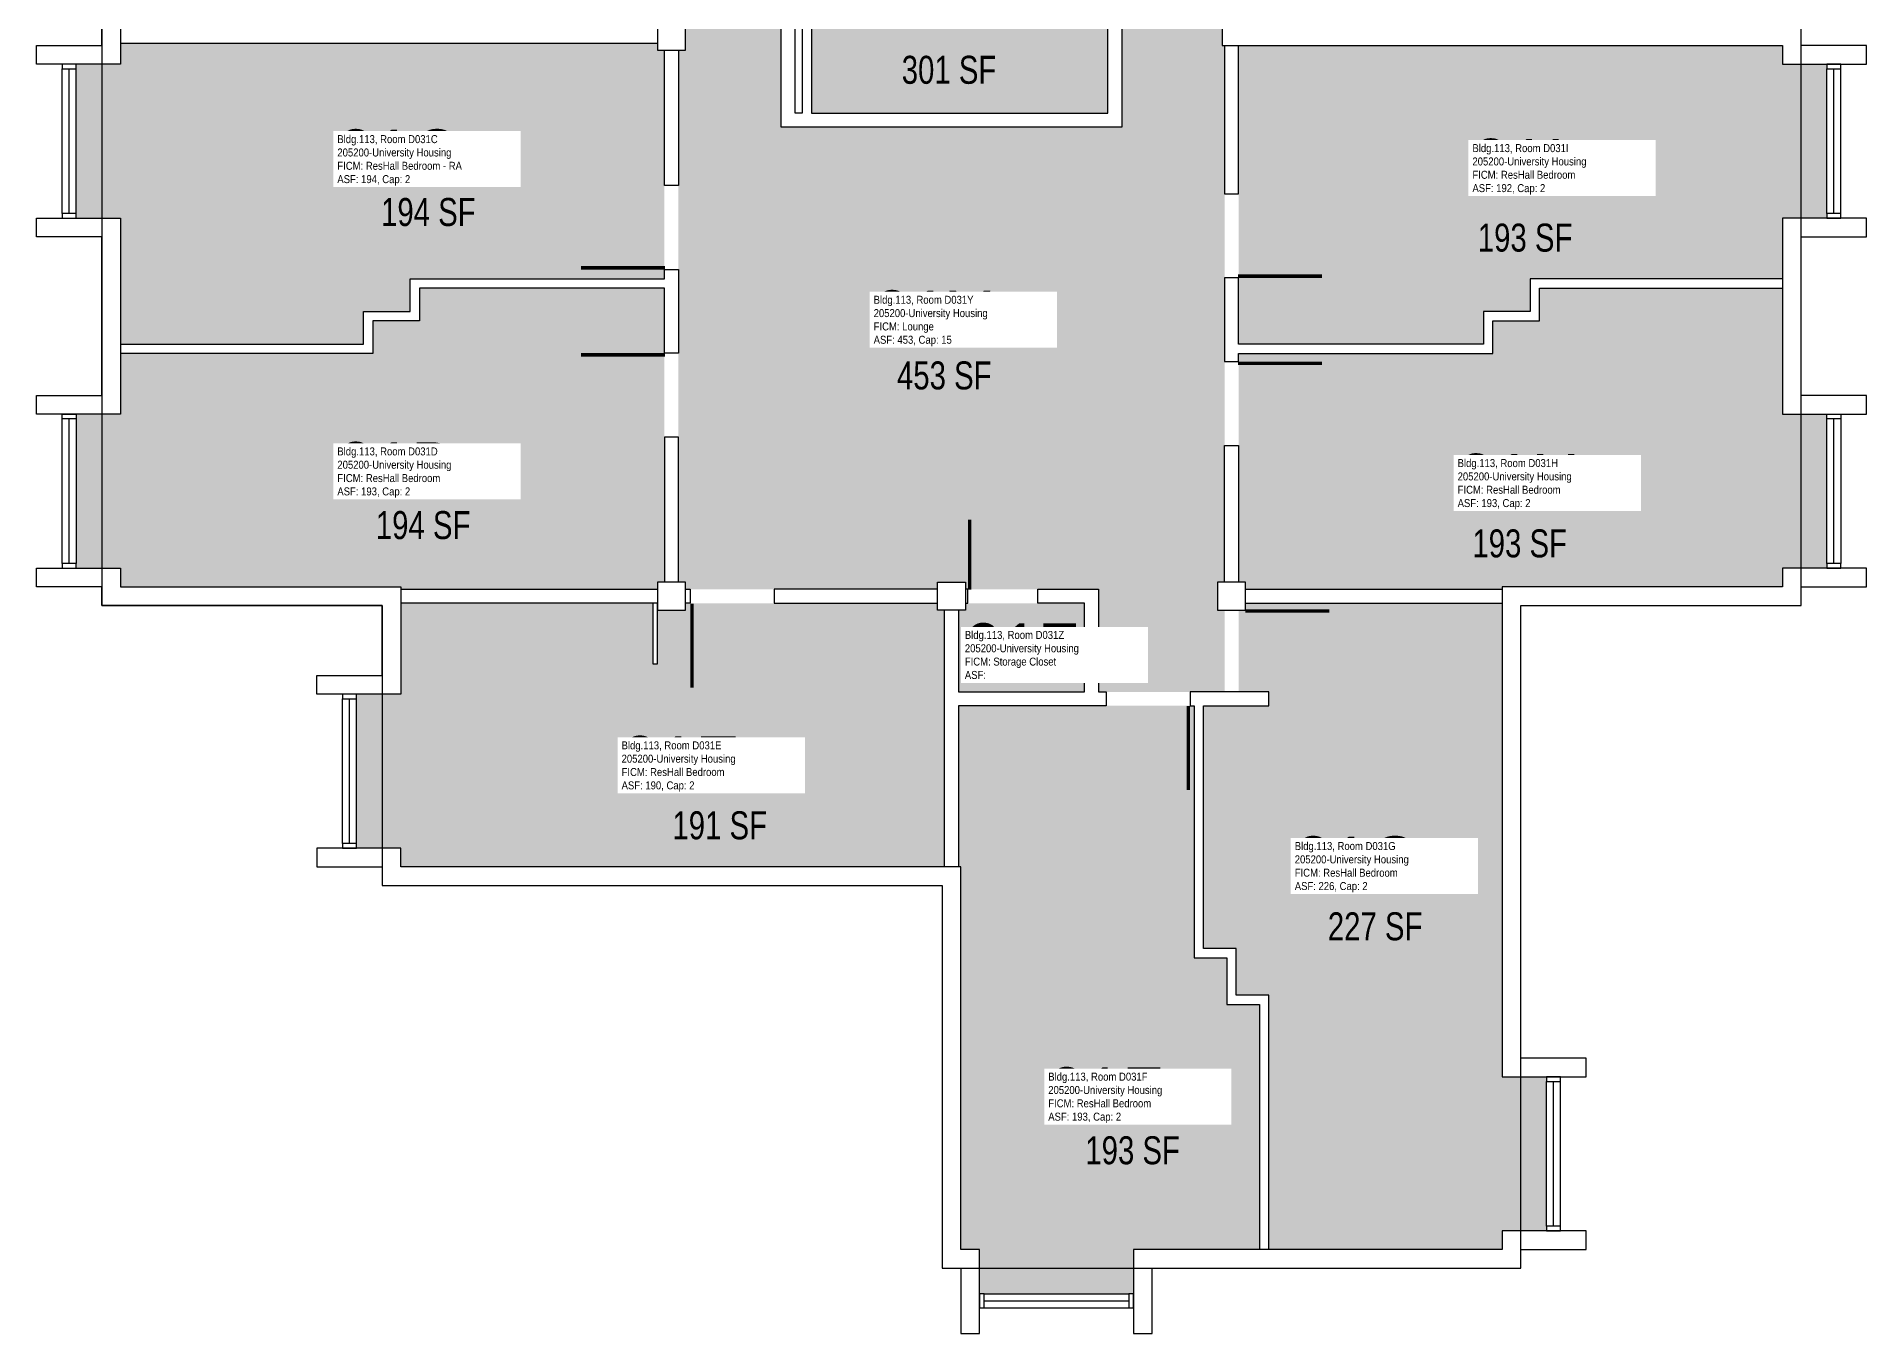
# Model space of a CAD drawing. Header units: inches. Extents: x -168 to 3296, y -1228 to 4808.
# Drawn here: x 2512 to 3296, y 164 to 720 of the extents above; entities that cross this region are included whole.
import ezdxf
from ezdxf.enums import TextEntityAlignment as Align

# ---------------------------------------------------------------- set-up
doc = ezdxf.new("R2010")
doc.units = ezdxf.units.IN
doc.header["$LTSCALE"] = 100
doc.header["$MEASUREMENT"] = 0
for name, color, linetype in [('A-DOOR', 2, 'CONTINUOUS'), ('A-GLAZ', 1, 'CONTINUOUS'), ('A-IDEN-RNUM', 7, 'CONTINUOUS'), ('A-IDEN-SNUM', 4, 'CONTINUOUS'), ('A-IDEN-VNUM', 4, 'CONTINUOUS'), ('A-SITE', 3, 'CONTINUOUS'), ('A-WALL', 5, 'CONTINUOUS'), ('AREA-TEXT', 3, 'CONTINUOUS'), ('Rooms-Category-Color', 7, 'CONTINUOUS'), ('Rooms-College-Color', 7, 'CONTINUOUS'), ('Rooms-Department-Color', 7, 'CONTINUOUS'), ('Rooms-Division-Color', 7, 'CONTINUOUS'), ('Rooms-Information', 7, 'CONTINUOUS')]:
    doc.layers.add(name, color=color, linetype=linetype)
doc.styles.add('CP_AREA', font='arial.ttf', dxfattribs={"height": 15})
doc.styles.add('CP_ROOMVNUMBER', font='arial.ttf', dxfattribs={"width": 0.85, "height": 0.075})
doc.styles.add('ROOMSNUMBER', font='TXT.SHX', dxfattribs={"height": 1})

msp = doc.modelspace()

# ---------------------------------------------------------------- hatches: boundary and pattern name
at = {"layer": 'Rooms-Category-Color', "true_color": 0x728ef3}
for points in [[(2836.65, 1057), (2963.65, 1057), (2836.65, 1057), (2836.97, 946.62), (2836.99, 940.62), (2837, 938), (2883, 938), (2883, 899), (2883, 869), (2837, 869), (2837, 867), (2837, 861), (2837, 835), (2883, 835), (2883, 829), (2837, 829), (2837, 826.05), (2837, 823), (2837, 790.05), (2837, 787), (2904, 787), (2904, 781), (2844, 781), (2844, 751), (2844, 749), (2844, 719), (2844, 717), (2844, 687), (2971, 687), (2971, 823), (2919, 823), (2919, 829), (2971, 829), (2971, 861), (2940, 861), (2940, 865), (2971, 865), (2971, 867), (2971, 897), (2940, 897), (2940, 901), (2971, 901), (2971, 905), (2971, 933), (2919, 933), (2919, 939), (2971, 939), (2971, 942), (2971, 945), (2971, 947), (2971, 978), (2971, 981), (2904, 981), (2903.91, 982.63), (2903.65, 987), (2964, 987), (2963.98, 988.62), (2963.65, 1018.62), (2963.65, 1020.62), (2963.65, 1050.62), (2963.65, 1052.62), (2963.65, 1057)], [(3021, 872), (3021, 824), (3020, 824), (3020, 764), (3020, 724), (3020, 716), (3021, 716), (3021, 652.39), (3021, 616.39), (3021, 580.58), (3021, 616.39), (3021, 580.58), (3021, 544.58), (3021, 486), (3018, 486), (3018, 474), (3021, 474), (3021, 439), (3006.24, 439), (2970.24, 439), (2967, 439), (2967, 483), (2941.05, 483), (2911.05, 483), (2910, 483), (2910, 486), (2898, 486), (2898, 483), (2828.03, 483), (2792.03, 483), (2790, 483), (2790, 486), (2787, 486), (2787, 548.21), (2787, 584.21), (2787, 620.02), (2787, 584.21), (2787, 620.02), (2787, 656.02), (2787, 714), (2790, 714), (2790, 726), (2787, 726), (2787, 786.68), (2787, 822.68), (2787, 872), (2830.65, 872), (2830.65, 826.05), (2830.66, 823), (2830.73, 790.05), (2830.74, 787), (2831, 681), (2977, 681), (2977, 872)], [(2652, 588), (2652, 602), (2672, 602), (2672, 616), (2781, 616), (2781, 620.02), (2781, 656.02), (2781, 714), (2778, 714), (2778, 717), (2548, 717), (2548, 708), (2529, 708), (2529, 642), (2548, 642), (2548, 588)], [(3260, 642), (3260, 616), (3152, 616), (3152, 602), (3132, 602), (3132, 588), (3027, 588), (3027, 616.39), (3027, 588), (3027, 616.39), (3027, 652.39), (3027, 716), (3260, 716), (3260, 708), (3279, 708), (3279, 642)], [(2668, 483), (2778, 483), (2778, 486), (2781, 486), (2781, 548.21), (2781, 584.21), (2781, 612), (2781, 584.21), (2781, 612), (2676, 612), (2676, 598), (2656, 598), (2656, 584), (2548, 584), (2548, 558), (2529, 558), (2529, 492), (2548, 492), (2548, 484), (2668, 484)], [(3136, 584), (3136, 598), (3156, 598), (3156, 612), (3260, 612), (3260, 558), (3279, 558), (3279, 492), (3260, 492), (3260, 484), (3140, 484), (3140, 483), (3030, 483), (3030, 486), (3027, 486), (3027, 544.58), (3027, 580.58), (3027, 584)], [(2649, 438), (2649, 372), (2668, 372), (2668, 364), (2901, 364), (2901, 474), (2898, 474), (2898, 477), (2828.03, 477), (2792.03, 477), (2790, 477), (2790, 474), (2778, 474), (2778, 451), (2776, 451), (2776, 477), (2668, 477), (2668, 438)], [(2941.05, 477), (2911.05, 477), (2910, 477), (2910, 474), (2907, 474), (2907, 439), (2961, 439), (2961, 477)], [(3040, 433), (3040, 439), (3027, 439), (3027, 474), (3030, 474), (3030, 477), (3140, 477), (3140, 274), (3159, 274), (3159, 208), (3140, 208), (3140, 200), (3040, 200), (3040, 309), (3026, 309), (3026, 329), (3012, 329), (3012, 433)], [(2907, 433), (2970.24, 433), (3006.24, 433), (3008, 433), (3008, 325), (3022, 325), (3022, 305), (3036, 305), (3036, 200), (2982, 200), (2982, 181), (2916, 181), (2916, 200), (2908, 200), (2908, 364), (2907, 364)]]:
    msp.add_hatch(color=171, dxfattribs=at).paths.add_polyline_path(points)
at = {"layer": 'Rooms-College-Color', "true_color": 0xadadad}
for points in [[(2836.65, 1057), (2963.65, 1057), (2836.65, 1057), (2836.97, 946.62), (2836.99, 940.62), (2837, 938), (2883, 938), (2883, 899), (2883, 869), (2837, 869), (2837, 867), (2837, 861), (2837, 835), (2883, 835), (2883, 829), (2837, 829), (2837, 826.05), (2837, 823), (2837, 790.05), (2837, 787), (2904, 787), (2904, 781), (2844, 781), (2844, 751), (2844, 749), (2844, 719), (2844, 717), (2844, 687), (2971, 687), (2971, 823), (2919, 823), (2919, 829), (2971, 829), (2971, 861), (2940, 861), (2940, 865), (2971, 865), (2971, 867), (2971, 897), (2940, 897), (2940, 901), (2971, 901), (2971, 905), (2971, 933), (2919, 933), (2919, 939), (2971, 939), (2971, 942), (2971, 945), (2971, 947), (2971, 978), (2971, 981), (2904, 981), (2903.91, 982.63), (2903.65, 987), (2964, 987), (2963.98, 988.62), (2963.65, 1018.62), (2963.65, 1020.62), (2963.65, 1050.62), (2963.65, 1052.62), (2963.65, 1057)], [(3021, 872), (3021, 824), (3020, 824), (3020, 764), (3020, 724), (3020, 716), (3021, 716), (3021, 652.39), (3021, 616.39), (3021, 580.58), (3021, 616.39), (3021, 580.58), (3021, 544.58), (3021, 486), (3018, 486), (3018, 474), (3021, 474), (3021, 439), (3006.24, 439), (2970.24, 439), (2967, 439), (2967, 483), (2941.05, 483), (2911.05, 483), (2910, 483), (2910, 486), (2898, 486), (2898, 483), (2828.03, 483), (2792.03, 483), (2790, 483), (2790, 486), (2787, 486), (2787, 548.21), (2787, 584.21), (2787, 620.02), (2787, 584.21), (2787, 620.02), (2787, 656.02), (2787, 714), (2790, 714), (2790, 726), (2787, 726), (2787, 786.68), (2787, 822.68), (2787, 872), (2830.65, 872), (2830.65, 826.05), (2830.66, 823), (2830.73, 790.05), (2830.74, 787), (2831, 681), (2977, 681), (2977, 872)], [(2652, 588), (2652, 602), (2672, 602), (2672, 616), (2781, 616), (2781, 620.02), (2781, 656.02), (2781, 714), (2778, 714), (2778, 717), (2548, 717), (2548, 708), (2529, 708), (2529, 642), (2548, 642), (2548, 588)], [(3260, 642), (3260, 616), (3152, 616), (3152, 602), (3132, 602), (3132, 588), (3027, 588), (3027, 616.39), (3027, 588), (3027, 616.39), (3027, 652.39), (3027, 716), (3260, 716), (3260, 708), (3279, 708), (3279, 642)], [(2668, 483), (2778, 483), (2778, 486), (2781, 486), (2781, 548.21), (2781, 584.21), (2781, 612), (2781, 584.21), (2781, 612), (2676, 612), (2676, 598), (2656, 598), (2656, 584), (2548, 584), (2548, 558), (2529, 558), (2529, 492), (2548, 492), (2548, 484), (2668, 484)], [(3136, 584), (3136, 598), (3156, 598), (3156, 612), (3260, 612), (3260, 558), (3279, 558), (3279, 492), (3260, 492), (3260, 484), (3140, 484), (3140, 483), (3030, 483), (3030, 486), (3027, 486), (3027, 544.58), (3027, 580.58), (3027, 584)], [(2649, 438), (2649, 372), (2668, 372), (2668, 364), (2901, 364), (2901, 474), (2898, 474), (2898, 477), (2828.03, 477), (2792.03, 477), (2790, 477), (2790, 474), (2778, 474), (2778, 451), (2776, 451), (2776, 477), (2668, 477), (2668, 438)], [(2941.05, 477), (2911.05, 477), (2910, 477), (2910, 474), (2907, 474), (2907, 439), (2961, 439), (2961, 477)], [(3040, 433), (3040, 439), (3027, 439), (3027, 474), (3030, 474), (3030, 477), (3140, 477), (3140, 274), (3159, 274), (3159, 208), (3140, 208), (3140, 200), (3040, 200), (3040, 309), (3026, 309), (3026, 329), (3012, 329), (3012, 433)], [(2907, 433), (2970.24, 433), (3006.24, 433), (3008, 433), (3008, 325), (3022, 325), (3022, 305), (3036, 305), (3036, 200), (2982, 200), (2982, 181), (2916, 181), (2916, 200), (2908, 200), (2908, 364), (2907, 364)]]:
    msp.add_hatch(color=253, dxfattribs=at).paths.add_polyline_path(points)
at = {"layer": 'Rooms-Department-Color', "true_color": 0x604aed}
for points in [[(2836.65, 1057), (2963.65, 1057), (2836.65, 1057), (2836.97, 946.62), (2836.99, 940.62), (2837, 938), (2883, 938), (2883, 899), (2883, 869), (2837, 869), (2837, 867), (2837, 861), (2837, 835), (2883, 835), (2883, 829), (2837, 829), (2837, 826.05), (2837, 823), (2837, 790.05), (2837, 787), (2904, 787), (2904, 781), (2844, 781), (2844, 751), (2844, 749), (2844, 719), (2844, 717), (2844, 687), (2971, 687), (2971, 823), (2919, 823), (2919, 829), (2971, 829), (2971, 861), (2940, 861), (2940, 865), (2971, 865), (2971, 867), (2971, 897), (2940, 897), (2940, 901), (2971, 901), (2971, 905), (2971, 933), (2919, 933), (2919, 939), (2971, 939), (2971, 942), (2971, 945), (2971, 947), (2971, 978), (2971, 981), (2904, 981), (2903.91, 982.63), (2903.65, 987), (2964, 987), (2963.98, 988.62), (2963.65, 1018.62), (2963.65, 1020.62), (2963.65, 1050.62), (2963.65, 1052.62), (2963.65, 1057)], [(3021, 872), (3021, 824), (3020, 824), (3020, 764), (3020, 724), (3020, 716), (3021, 716), (3021, 652.39), (3021, 616.39), (3021, 580.58), (3021, 616.39), (3021, 580.58), (3021, 544.58), (3021, 486), (3018, 486), (3018, 474), (3021, 474), (3021, 439), (3006.24, 439), (2970.24, 439), (2967, 439), (2967, 483), (2941.05, 483), (2911.05, 483), (2910, 483), (2910, 486), (2898, 486), (2898, 483), (2828.03, 483), (2792.03, 483), (2790, 483), (2790, 486), (2787, 486), (2787, 548.21), (2787, 584.21), (2787, 620.02), (2787, 584.21), (2787, 620.02), (2787, 656.02), (2787, 714), (2790, 714), (2790, 726), (2787, 726), (2787, 786.68), (2787, 822.68), (2787, 872), (2830.65, 872), (2830.65, 826.05), (2830.66, 823), (2830.73, 790.05), (2830.74, 787), (2831, 681), (2977, 681), (2977, 872)], [(2652, 588), (2652, 602), (2672, 602), (2672, 616), (2781, 616), (2781, 620.02), (2781, 656.02), (2781, 714), (2778, 714), (2778, 717), (2548, 717), (2548, 708), (2529, 708), (2529, 642), (2548, 642), (2548, 588)], [(3260, 642), (3260, 616), (3152, 616), (3152, 602), (3132, 602), (3132, 588), (3027, 588), (3027, 616.39), (3027, 588), (3027, 616.39), (3027, 652.39), (3027, 716), (3260, 716), (3260, 708), (3279, 708), (3279, 642)], [(2668, 483), (2778, 483), (2778, 486), (2781, 486), (2781, 548.21), (2781, 584.21), (2781, 612), (2781, 584.21), (2781, 612), (2676, 612), (2676, 598), (2656, 598), (2656, 584), (2548, 584), (2548, 558), (2529, 558), (2529, 492), (2548, 492), (2548, 484), (2668, 484)], [(3136, 584), (3136, 598), (3156, 598), (3156, 612), (3260, 612), (3260, 558), (3279, 558), (3279, 492), (3260, 492), (3260, 484), (3140, 484), (3140, 483), (3030, 483), (3030, 486), (3027, 486), (3027, 544.58), (3027, 580.58), (3027, 584)], [(2649, 438), (2649, 372), (2668, 372), (2668, 364), (2901, 364), (2901, 474), (2898, 474), (2898, 477), (2828.03, 477), (2792.03, 477), (2790, 477), (2790, 474), (2778, 474), (2778, 451), (2776, 451), (2776, 477), (2668, 477), (2668, 438)], [(2941.05, 477), (2911.05, 477), (2910, 477), (2910, 474), (2907, 474), (2907, 439), (2961, 439), (2961, 477)], [(3040, 433), (3040, 439), (3027, 439), (3027, 474), (3030, 474), (3030, 477), (3140, 477), (3140, 274), (3159, 274), (3159, 208), (3140, 208), (3140, 200), (3040, 200), (3040, 309), (3026, 309), (3026, 329), (3012, 329), (3012, 433)], [(2907, 433), (2970.24, 433), (3006.24, 433), (3008, 433), (3008, 325), (3022, 325), (3022, 305), (3036, 305), (3036, 200), (2982, 200), (2982, 181), (2916, 181), (2916, 200), (2908, 200), (2908, 364), (2907, 364)]]:
    msp.add_hatch(color=173, dxfattribs=at).paths.add_polyline_path(points)
at = {"layer": 'Rooms-Division-Color', "true_color": 0x604aed}
for points in [[(2836.65, 1057), (2963.65, 1057), (2836.65, 1057), (2836.97, 946.62), (2836.99, 940.62), (2837, 938), (2883, 938), (2883, 899), (2883, 869), (2837, 869), (2837, 867), (2837, 861), (2837, 835), (2883, 835), (2883, 829), (2837, 829), (2837, 826.05), (2837, 823), (2837, 790.05), (2837, 787), (2904, 787), (2904, 781), (2844, 781), (2844, 751), (2844, 749), (2844, 719), (2844, 717), (2844, 687), (2971, 687), (2971, 823), (2919, 823), (2919, 829), (2971, 829), (2971, 861), (2940, 861), (2940, 865), (2971, 865), (2971, 867), (2971, 897), (2940, 897), (2940, 901), (2971, 901), (2971, 905), (2971, 933), (2919, 933), (2919, 939), (2971, 939), (2971, 942), (2971, 945), (2971, 947), (2971, 978), (2971, 981), (2904, 981), (2903.91, 982.63), (2903.65, 987), (2964, 987), (2963.98, 988.62), (2963.65, 1018.62), (2963.65, 1020.62), (2963.65, 1050.62), (2963.65, 1052.62), (2963.65, 1057)], [(3021, 872), (3021, 824), (3020, 824), (3020, 764), (3020, 724), (3020, 716), (3021, 716), (3021, 652.39), (3021, 616.39), (3021, 580.58), (3021, 616.39), (3021, 580.58), (3021, 544.58), (3021, 486), (3018, 486), (3018, 474), (3021, 474), (3021, 439), (3006.24, 439), (2970.24, 439), (2967, 439), (2967, 483), (2941.05, 483), (2911.05, 483), (2910, 483), (2910, 486), (2898, 486), (2898, 483), (2828.03, 483), (2792.03, 483), (2790, 483), (2790, 486), (2787, 486), (2787, 548.21), (2787, 584.21), (2787, 620.02), (2787, 584.21), (2787, 620.02), (2787, 656.02), (2787, 714), (2790, 714), (2790, 726), (2787, 726), (2787, 786.68), (2787, 822.68), (2787, 872), (2830.65, 872), (2830.65, 826.05), (2830.66, 823), (2830.73, 790.05), (2830.74, 787), (2831, 681), (2977, 681), (2977, 872)], [(2652, 588), (2652, 602), (2672, 602), (2672, 616), (2781, 616), (2781, 620.02), (2781, 656.02), (2781, 714), (2778, 714), (2778, 717), (2548, 717), (2548, 708), (2529, 708), (2529, 642), (2548, 642), (2548, 588)], [(3260, 642), (3260, 616), (3152, 616), (3152, 602), (3132, 602), (3132, 588), (3027, 588), (3027, 616.39), (3027, 588), (3027, 616.39), (3027, 652.39), (3027, 716), (3260, 716), (3260, 708), (3279, 708), (3279, 642)], [(2668, 483), (2778, 483), (2778, 486), (2781, 486), (2781, 548.21), (2781, 584.21), (2781, 612), (2781, 584.21), (2781, 612), (2676, 612), (2676, 598), (2656, 598), (2656, 584), (2548, 584), (2548, 558), (2529, 558), (2529, 492), (2548, 492), (2548, 484), (2668, 484)], [(3136, 584), (3136, 598), (3156, 598), (3156, 612), (3260, 612), (3260, 558), (3279, 558), (3279, 492), (3260, 492), (3260, 484), (3140, 484), (3140, 483), (3030, 483), (3030, 486), (3027, 486), (3027, 544.58), (3027, 580.58), (3027, 584)], [(2649, 438), (2649, 372), (2668, 372), (2668, 364), (2901, 364), (2901, 474), (2898, 474), (2898, 477), (2828.03, 477), (2792.03, 477), (2790, 477), (2790, 474), (2778, 474), (2778, 451), (2776, 451), (2776, 477), (2668, 477), (2668, 438)], [(2941.05, 477), (2911.05, 477), (2910, 477), (2910, 474), (2907, 474), (2907, 439), (2961, 439), (2961, 477)], [(3040, 433), (3040, 439), (3027, 439), (3027, 474), (3030, 474), (3030, 477), (3140, 477), (3140, 274), (3159, 274), (3159, 208), (3140, 208), (3140, 200), (3040, 200), (3040, 309), (3026, 309), (3026, 329), (3012, 329), (3012, 433)], [(2907, 433), (2970.24, 433), (3006.24, 433), (3008, 433), (3008, 325), (3022, 325), (3022, 305), (3036, 305), (3036, 200), (2982, 200), (2982, 181), (2916, 181), (2916, 200), (2908, 200), (2908, 364), (2907, 364)]]:
    msp.add_hatch(color=173, dxfattribs=at).paths.add_polyline_path(points)

# ---------------------------------------------------------------- linework, layer by layer
at = {"layer": 'A-DOOR'}
for points in [[(2977, 942), (2977, 681), (2831, 681), (2831, 785)], [(2844, 777), (2844, 687), (2971, 687), (2971, 823)]]:
    msp.add_lwpolyline(points, dxfattribs=at)
for points in [[(2781.21, 620.77, 1.5, 1.5, 0), (2745.21, 620.77, 0, 0, 0), (2745.21, 621.52, 0, 0, -0.414214), (2782.71, 656.02, 0, 0, -0.414214)], [(3026.7, 617.14, 1.5, 1.5, 0), (3062.7, 617.14, 0, 0, 0), (3062.7, 617.89, 0, 0, 0.414214), (3025.2, 652.39, 0, 0, 0.414214)], [(2781.21, 583.46, 1.5, 1.5, 0), (2745.21, 583.46, 0, 0, 0), (2745.21, 582.71, 0, 0, 0.414214), (2782.71, 548.21, 0, 0, 0.414214)], [(3026.7, 579.83, 1.5, 1.5, 0), (3062.7, 579.83, 0, 0, 0), (3062.7, 579.08, 0, 0, -0.414214), (3025.2, 544.58, 0, 0, -0.414214)], [(2911.8, 482.83, 1.5, 1.5, 0), (2911.8, 512.83, 0, 0, 0), (2911.05, 512.83, 0, 0, -0.414214), (2941.05, 482.83, 0, 0, -0.414214)], [(2792.78, 476.73, 1.5, 1.5, 0), (2792.78, 440.73, 0, 0, 0), (2793.53, 440.73, 0, 0, 0.414214), (2828.03, 478.23, 0, 0, 0.414214)], [(3029.9, 473.68, 1.5, 1.5, 0), (3065.9, 473.68, 0, 0, 0), (3065.9, 472.93, 0, 0, -0.414214), (3028.4, 438.43, 0, 0, -0.414214)], [(3005.49, 432.88, 1.5, 1.5, 0), (3005.49, 396.88, 0, 0, 0), (3004.74, 396.88, 0, 0, -0.414214), (2970.24, 434.38, 0, 0, -0.414214)]]:
    msp.add_lwpolyline(points, format="xyseb", dxfattribs=at)
at = {"layer": 'A-GLAZ'}
for points in [[(2523, 644), (2523, 706)], [(2526, 644), (2526, 706)], [(2529, 644), (2529, 706)], [(3279, 644), (3279, 706)], [(3282, 644), (3282, 706)], [(3285, 644), (3285, 706)], [(2526, 494), (2526, 556)], [(3282, 494), (3282, 556)], [(2643, 374), (2643, 436)], [(2646, 374), (2646, 436)], [(2649, 374), (2649, 436)], [(3159, 210), (3159, 272)], [(3162, 210), (3162, 272)], [(3165, 210), (3165, 272)], [(2918, 181), (2980, 181)], [(2918, 178), (2980, 178)], [(2918, 175), (2980, 175)]]:
    msp.add_lwpolyline(points, dxfattribs=at)
for points in [[(2523, 558), (2529, 558), (2529, 556), (2529, 494), (2523, 494), (2523, 556)], [(3279, 558), (3285, 558), (3285, 556), (3285, 494), (3279, 494), (3279, 556)]]:
    msp.add_lwpolyline(points, close=True, dxfattribs=at)
at = {"layer": 'A-SITE'}
msp.add_lwpolyline([(3172, 816), (3268, 816), (3268, 1304), (3148, 1304), (3148, 1424), (2908, 1424), (2908, 1544), (2660, 1544), (2660, 1296), (2725, 1296), (2725, 1064), (2636, 1064), (2636, 964), (2540, 964), (2540, 476), (2660, 476), (2660, 356), (2900, 356), (2900, 192), (3148, 192), (3148, 476), (3268, 476), (3268, 724), (3172, 724)], close=True, dxfattribs=at)
at = {"layer": 'A-WALL'}
for points in [[(2837, 777), (2840, 777), (2840, 687), (2837, 687)], [(2778, 726), (2778, 714), (2790, 714), (2790, 726)], [(3260, 716), (3260, 708), (3296, 708), (3296, 716), (3268, 716), (3268, 724), (3020, 724), (3020, 716)], [(2523, 706), (2529, 706), (2529, 708), (2523, 708)], [(3279, 706), (3285, 706), (3285, 708), (3279, 708)], [(2523, 642), (2529, 642), (2529, 644), (2523, 644)], [(3279, 642), (3285, 642), (3285, 644), (3279, 644)], [(2540, 634), (2512, 634), (2512, 642), (2548, 642), (2548, 558), (2512, 558), (2512, 566), (2540, 566)], [(3268, 634), (3296, 634), (3296, 642), (3260, 642), (3260, 558), (3296, 558), (3296, 566), (3268, 566)], [(3140, 484), (3140, 274), (3176, 274), (3176, 282), (3148, 282), (3148, 476), (3268, 476), (3268, 484), (3296, 484), (3296, 492), (3260, 492), (3260, 484)], [(2790, 486), (2778, 486), (2778, 474), (2790, 474)], [(2910, 486), (2910, 474), (2898, 474), (2898, 486)], [(3018, 486), (3018, 474), (3030, 474), (3030, 486)], [(2643, 436), (2649, 436), (2649, 438), (2643, 438)], [(2908, 364), (2668, 364), (2668, 372), (2632, 372), (2632, 364), (2660, 364), (2660, 356), (2900, 356), (2900, 192), (2908, 192), (2908, 164), (2916, 164), (2916, 200), (2908, 200)], [(2643, 372), (2649, 372), (2649, 374), (2643, 374)], [(3165, 274), (3159, 274), (3159, 272), (3165, 272)], [(3176, 208), (3140, 208), (3140, 200), (2982, 200), (2982, 164), (2990, 164), (2990, 192), (3148, 192), (3148, 200), (3176, 200)], [(3165, 210), (3159, 210), (3159, 208), (3165, 208)], [(2918, 181), (2916, 181), (2916, 175), (2918, 175)], [(2982, 181), (2980, 181), (2980, 175), (2982, 175)]]:
    msp.add_lwpolyline(points, close=True, dxfattribs=at)
for points in [[(2512, 724), (2512, 732), (2548, 732), (2548, 708), (2512, 708), (2512, 716), (2540, 716), (2540, 724), (2512, 724), (2540, 724)], [(2512, 716), (2540, 716)], [(2548, 717), (2778, 717)], [(2787, 714), (2787, 656.02), (2781, 656.02), (2781, 714)], [(3021, 716), (3021, 652.39), (3027, 652.39), (3027, 716)], [(2548, 588), (2652, 588), (2652, 602), (2672, 602), (2672, 616), (2781, 616), (2781, 620.02), (2787, 620.02), (2787, 584.21), (2781, 584.21), (2781, 612), (2676, 612), (2676, 598), (2656, 598), (2656, 584), (2548, 584)], [(3260, 616), (3152, 616), (3152, 602), (3132, 602), (3132, 588), (3027, 588), (3027, 616.39), (3021, 616.39), (3021, 580.58), (3027, 580.58), (3027, 584), (3136, 584), (3136, 598), (3156, 598), (3156, 612), (3260, 612)], [(2529, 556), (2523, 556)], [(3285, 556), (3279, 556)], [(2787, 486), (2787, 548.21), (2781, 548.21), (2781, 486)], [(3021, 486), (3021, 544.58), (3027, 544.58), (3027, 486)], [(2523, 494), (2523, 492), (2529, 492), (2529, 494)], [(3279, 494), (3279, 492), (3285, 492), (3285, 494)], [(2660, 476), (2540, 476), (2540, 484), (2512, 484), (2512, 492), (2548, 492), (2548, 484), (2668, 484), (2668, 438), (2632, 438), (2632, 446), (2660, 446), (2660, 476), (2548, 476)], [(2548, 484), (2668, 484)], [(2668, 483), (2778, 483)], [(2790, 483), (2792.03, 483), (2792.03, 477), (2790, 477)], [(2898, 483), (2828.03, 483), (2828.03, 477), (2898, 477)], [(2907, 474), (2907, 439), (2961, 439), (2961, 477), (2941.05, 477), (2941.05, 483), (2967, 483), (2967, 439), (2970.24, 439), (2970.24, 433), (2907, 433), (2907, 364)], [(2910, 477), (2911.05, 477), (2911.05, 483), (2910, 483)], [(3030, 483), (3140, 483)], [(2776, 477), (2776, 451), (2778, 451), (2778, 477), (2668, 477)], [(2901, 364), (2901, 474)], [(3030, 477), (3140, 477)], [(3040, 200), (3040, 309), (3026, 309), (3026, 329), (3012, 329), (3012, 433), (3040, 433), (3040, 439), (3006.24, 439), (3006.24, 433), (3008, 433), (3008, 325), (3022, 325), (3022, 305), (3036, 305), (3036, 200)]]:
    msp.add_lwpolyline(points, dxfattribs=at)

# ---------------------------------------------------------------- texts
at = {"layer": 'A-IDEN-RNUM', "style": 'ROOMSNUMBER', "width": 0.85}
for s, p in [('0031-C0', (2667, 668)), ('0031-I0', (3147, 664)), ('0031-Y0', (2896, 599)), ('0031-D0', (2667, 534)), ('0031-H0', (3147, 529)), ('0031-Z0', (2934.28, 456.32)), ('0031-E0', (2788, 408)), ('0031-G0', (3078, 365)), ('0031-F0', (2970, 266))]:
    msp.add_text(s, height=1, dxfattribs=at).set_placement(p, align=Align.MIDDLE)
at = {"layer": 'A-IDEN-SNUM', "style": 'ROOMSNUMBER', "width": 0.85}
for s, p in [('1130D031C0', (2667, 668)), ('1130D031I0', (3147, 664)), ('1130D031Y0', (2896, 599)), ('1130D031D0', (2667, 534)), ('1130D031H0', (3147, 529)), ('1130D031Z0', (2934.28, 456.32)), ('1130D031E0', (2788, 408)), ('1130D031G0', (3078, 365)), ('1130D031F0', (2970, 266))]:
    msp.add_text(s, height=1, dxfattribs=at).set_placement(p, align=Align.MIDDLE)
at = {"layer": 'A-IDEN-VNUM', "style": 'CP_ROOMVNUMBER', "width": 0.85}
for s, p in [('31C', (2667, 668)), ('31I', (3147, 664)), ('31Y', (2896, 599)), ('31D', (2667, 534)), ('31H', (3147, 529)), ('31Z', (2934.28, 456.32)), ('31E', (2788, 408)), ('31G', (3078, 365)), ('31F', (2970, 266))]:
    msp.add_text(s, height=24, dxfattribs=at).set_placement(p, align=Align.MIDDLE)
at = {"layer": 'AREA-TEXT', "style": 'CP_AREA', "width": 0.75}
for s, p in [('301 SF', (2902.94, 705.62)), ('194 SF', (2679.86, 644.67)), ('193 SF', (3149.76, 633.69)), ('453 SF', (2900.9, 574.62)), ('194 SF', (2677.61, 510.48)), ('193 SF', (3147.45, 502.63)), ('14 SF', (2934, 458)), ('191 SF', (2804.69, 381.79)), ('227 SF', (3085.5, 338.5)), ('193 SF', (2981.61, 242.5))]:
    msp.add_text(s, height=12, dxfattribs=at).set_placement(p, align=Align.MIDDLE_CENTER)

# ---------------------------------------------------------------- next in the draw order: texts
at = {"layer": 'Rooms-Information', "char_height": 3.4286, "width": 76.8, "attachment_point": 7, "style": 'CP_ROOMVNUMBER', "bg_fill": 3, "box_fill_scale": 1.5, "bg_fill_color": 256, "bg_fill_true_color": 13158600, "bg_fill_transparency": 0}
for s, insert in [('Bldg.113, Room D031C^M^J205200-University Housing^M^JFICM: ResHall Bedroom - RA^M^JASF: 194, Cap: 2', (2640.86, 656.01)), ('Bldg.113, Room D031I^M^J205200-University Housing^M^JFICM: ResHall Bedroom^M^JASF: 192, Cap: 2', (3127.19, 652.16)), ('Bldg.113, Room D031Y^M^J205200-University Housing^M^JFICM: Lounge^M^JASF: 453, Cap: 15', (2870.65, 587.16)), ('Bldg.113, Room D031D^M^J205200-University Housing^M^JFICM: ResHall Bedroom^M^JASF: 193, Cap: 2', (2640.86, 522.16)), ('Bldg.113, Room D031H^M^J205200-University Housing^M^JFICM: ResHall Bedroom^M^JASF: 193, Cap: 2', (3120.86, 517.16)), ('Bldg.113, Room D031Z^M^J205200-University Housing^M^JFICM: Storage Closet^M^JASF: ', (2909.72, 444.48)), ('Bldg.113, Room D031E^M^J205200-University Housing^M^JFICM: ResHall Bedroom^M^JASF: 190, Cap: 2', (2762.65, 396.16)), ('Bldg.113, Room D031G^M^J205200-University Housing^M^JFICM: ResHall Bedroom^M^JASF: 226, Cap: 2', (3051.07, 353.01)), ('Bldg.113, Room D031F^M^J205200-University Housing^M^JFICM: ResHall Bedroom^M^JASF: 193, Cap: 2', (2945.45, 254.16))]:
    msp.add_mtext(s, dxfattribs=dict(at, insert=insert))

doc.saveas('drawing.dxf')
